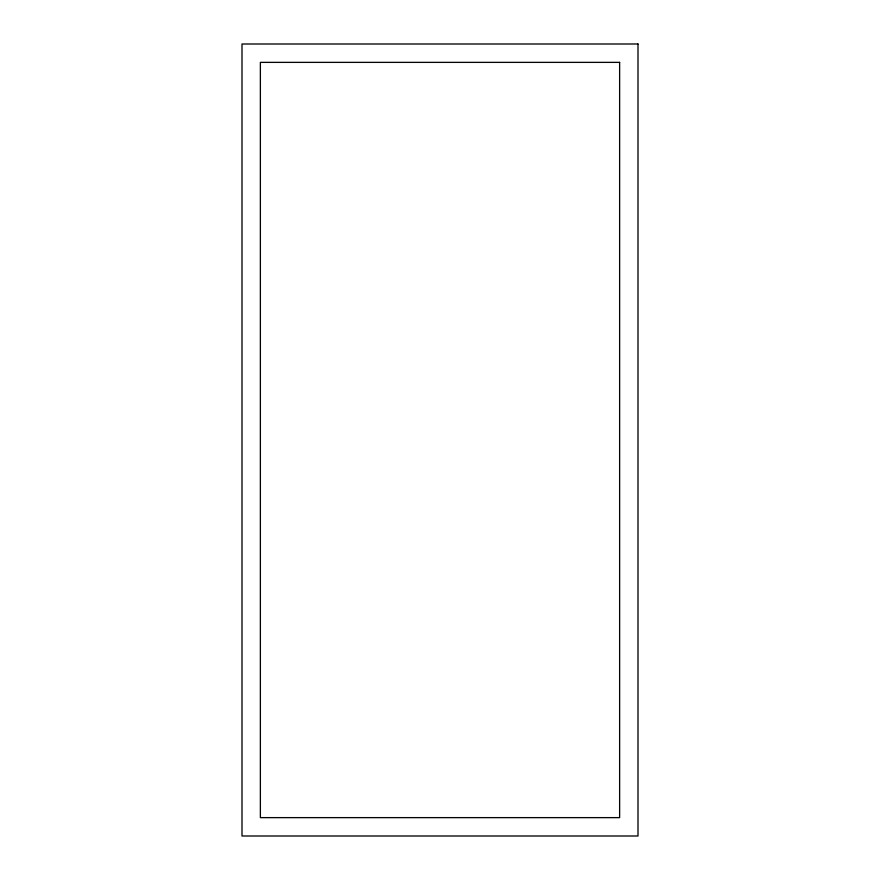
<?xml version="1.0" encoding="UTF-8"?>
<svg xmlns="http://www.w3.org/2000/svg" width="880" height="880" viewBox="0 0 880 880"><rect width="100%" height="100%" fill="white"/><g stroke="black" fill="none" stroke-linecap="round" stroke-linejoin="round"><path stroke-width="1.32" d="M638 44L242 44L242 836L638 836L638 44M619.63 62.37L260.37 62.37L260.37 817.63L619.63 817.63L619.63 62.37"/></g></svg>
